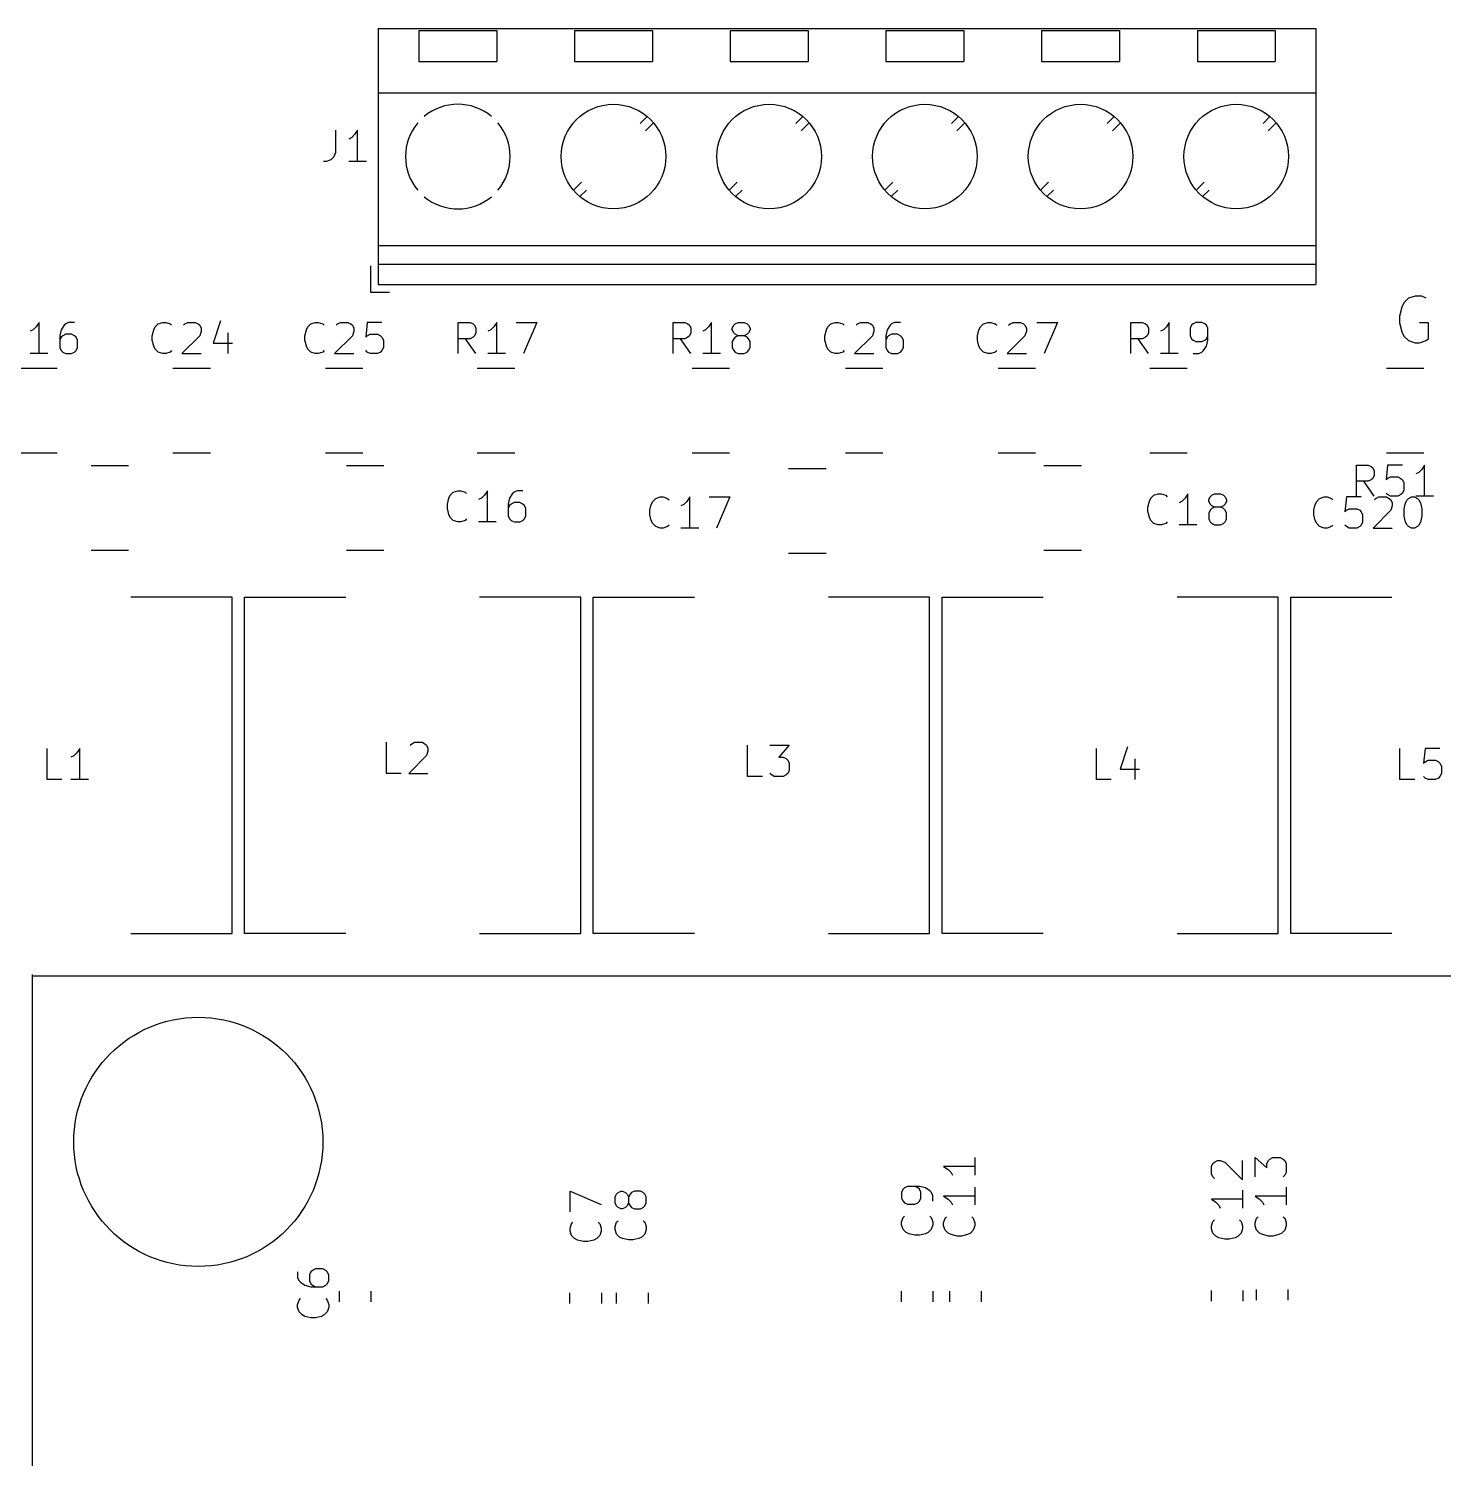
# Model space of a CAD drawing. Extents: x 51 to 209, y -132 to -32.
# Drawn here: x 136.18 to 181.62, y -78.38 to -32.47 of the extents above; entities that cross this region are included whole.
import ezdxf

# ---------------------------------------------------------------- set-up
doc = ezdxf.new("R2010")
doc.units = 0
doc.layers.add('BLACK', color=7, linetype='CONTINUOUS')

msp = doc.modelspace()

# ---------------------------------------------------------------- linework, layer by layer
at = {"layer": 'BLACK', "linetype": 'CONTINUOUS'}
for p, q in [((147.406, -32.474), (147.406, -40.694)), ((147.406, -32.474), (177.526, -32.474)), ((148.716, -32.534), (148.716, -33.534)), ((148.716, -32.534), (151.216, -32.534)), ((151.216, -32.534), (151.216, -33.534)), ((153.716, -32.534), (153.716, -33.534)), ((153.716, -32.534), (156.216, -32.534)), ((156.216, -32.534), (156.216, -33.534)), ((158.716, -32.534), (158.716, -33.534)), ((158.716, -32.534), (161.216, -32.534)), ((161.216, -32.534), (161.216, -33.534)), ((163.716, -32.534), (163.716, -33.534)), ((163.716, -32.534), (166.216, -32.534)), ((166.216, -32.534), (166.216, -33.534)), ((168.716, -32.534), (168.716, -33.534)), ((168.716, -32.534), (171.216, -32.534)), ((171.216, -32.534), (171.216, -33.534)), ((173.716, -32.534), (173.716, -33.534)), ((173.716, -32.534), (176.216, -32.534)), ((176.216, -32.534), (176.216, -33.534)), ((177.526, -32.474), (177.526, -40.694)), ((148.716, -33.534), (151.216, -33.534)), ((153.716, -33.534), (156.216, -33.534)), ((158.716, -33.534), (161.216, -33.534)), ((163.716, -33.534), (166.216, -33.534)), ((168.716, -33.534), (171.216, -33.534)), ((173.716, -33.534), (176.216, -33.534)), ((147.406, -34.534), (177.526, -34.534)), ((156.036, -35.309), (155.825, -35.52)), ((161.036, -35.309), (160.825, -35.52)), ((166.036, -35.309), (165.825, -35.52)), ((171.036, -35.309), (170.825, -35.52)), ((176.036, -35.309), (175.825, -35.52)), ((146.033, -35.7364), (146.033, -36.4507)), ((146.747, -35.7364), (146.652, -35.8792)), ((146.747, -36.7364), (146.747, -35.7364)), ((156.241, -35.515), (155.995, -35.761)), ((161.241, -35.515), (160.995, -35.761)), ((166.241, -35.515), (165.995, -35.761)), ((171.241, -35.515), (170.995, -35.761)), ((176.241, -35.515), (175.995, -35.761)), ((146.556, -35.9745), (146.461, -36.0221)), ((146.652, -35.8792), (146.556, -35.9745)), ((145.89, -36.6888), (145.747, -36.7364)), ((145.985, -36.5935), (145.89, -36.6888)), ((146.033, -36.4507), (145.985, -36.5935)), ((145.747, -36.7364), (145.652, -36.7364)), ((147.033, -36.7364), (146.461, -36.7364)), ((153.938, -37.407), (153.692, -37.653)), ((158.938, -37.407), (158.692, -37.653)), ((163.938, -37.407), (163.692, -37.653)), ((168.938, -37.407), (168.692, -37.653)), ((173.938, -37.407), (173.692, -37.653)), ((154.096, -37.659), (153.897, -37.858)), ((159.096, -37.659), (158.897, -37.858)), ((164.096, -37.659), (163.897, -37.858)), ((169.096, -37.659), (168.897, -37.858)), ((174.096, -37.659), (173.897, -37.858)), ((147.406, -39.434), (177.526, -39.434)), ((147.166, -40.094), (147.166, -40.934)), ((147.406, -40.034), (177.526, -40.034)), ((147.406, -40.694), (177.526, -40.694)), ((147.166, -40.934), (147.766, -40.934)), ((180.352, -41.2769), (180.28, -41.4197)), ((180.495, -41.134), (180.352, -41.2769)), ((180.709, -41.0626), (180.495, -41.134)), ((180.923, -41.0626), (180.709, -41.0626)), ((181.066, -41.134), (180.923, -41.0626)), ((180.28, -41.4197), (180.209, -41.7054)), ((180.209, -41.7054), (180.209, -41.9197)), ((136.324, -42.1445), (136.229, -42.1921)), ((136.42, -42.0492), (136.324, -42.1445)), ((136.515, -41.9064), (136.42, -42.0492)), ((136.515, -42.9064), (136.515, -41.9064)), ((137.229, -42.1445), (137.181, -42.335)), ((137.324, -42.0016), (137.229, -42.1445)), ((137.372, -41.954), (137.324, -42.0016)), ((137.467, -41.9064), (137.372, -41.954)), ((137.658, -41.9064), (137.467, -41.9064)), ((140.154, -42.335), (140.202, -42.1445)), ((140.202, -42.1445), (140.249, -42.0492)), ((140.249, -42.0492), (140.345, -41.954)), ((140.345, -41.954), (140.487, -41.9064)), ((140.487, -41.9064), (140.583, -41.9064)), ((140.583, -41.9064), (140.726, -41.954)), ((140.726, -41.954), (140.773, -42.0016)), ((141.154, -42.0016), (141.202, -41.954)), ((141.202, -41.954), (141.297, -41.9064)), ((141.297, -41.9064), (141.535, -41.9064)), ((141.535, -41.9064), (141.63, -41.954)), ((141.63, -41.954), (141.678, -42.0016)), ((141.678, -42.0016), (141.726, -42.0969)), ((141.726, -42.1921), (141.678, -42.335)), ((141.726, -42.0969), (141.726, -42.1921)), ((142.345, -41.8588), (142.106, -42.573)), ((145.054, -42.335), (145.102, -42.1445)), ((145.102, -42.1445), (145.149, -42.0492)), ((145.149, -42.0492), (145.245, -41.954)), ((145.245, -41.954), (145.387, -41.9064)), ((145.387, -41.9064), (145.483, -41.9064)), ((145.483, -41.9064), (145.626, -41.954)), ((145.626, -41.954), (145.673, -42.0016)), ((146.054, -42.0016), (146.102, -41.954)), ((146.102, -41.954), (146.197, -41.9064)), ((146.197, -41.9064), (146.435, -41.9064)), ((146.435, -41.9064), (146.53, -41.954)), ((146.53, -41.954), (146.578, -42.0016)), ((146.578, -42.0016), (146.626, -42.0969)), ((146.626, -42.1921), (146.578, -42.335)), ((146.626, -42.0969), (146.626, -42.1921)), ((147.054, -41.9064), (147.006, -42.3826)), ((147.53, -41.9064), (147.054, -41.9064)), ((149.977, -42.9064), (149.977, -41.9064)), ((149.977, -41.9064), (150.358, -41.9064)), ((150.358, -41.9064), (150.453, -41.954)), ((150.453, -41.954), (150.501, -42.0016)), ((150.501, -42.0016), (150.548, -42.0969)), ((150.548, -42.0969), (150.548, -42.2397)), ((151.024, -42.1445), (150.929, -42.1921)), ((151.12, -42.0492), (151.024, -42.1445)), ((151.215, -41.9064), (151.12, -42.0492)), ((151.215, -42.9064), (151.215, -41.9064)), ((151.834, -41.9064), (152.501, -41.9064)), ((152.501, -41.9064), (152.072, -42.9064)), ((156.877, -42.9064), (156.877, -41.9064)), ((156.877, -41.9064), (157.258, -41.9064)), ((157.258, -41.9064), (157.353, -41.954)), ((157.353, -41.954), (157.401, -42.0016)), ((157.401, -42.0016), (157.448, -42.0969)), ((157.448, -42.0969), (157.448, -42.2397)), ((157.924, -42.1445), (157.829, -42.1921)), ((158.02, -42.0492), (157.924, -42.1445)), ((158.115, -41.9064), (158.02, -42.0492)), ((158.115, -42.9064), (158.115, -41.9064)), ((158.781, -42.0969), (158.829, -42.0016)), ((158.781, -42.1445), (158.781, -42.0969)), ((158.829, -42.2397), (158.781, -42.1445)), ((158.829, -42.0016), (158.877, -41.954)), ((158.877, -41.954), (158.972, -41.9064)), ((158.972, -41.9064), (159.162, -41.9064)), ((159.162, -41.9064), (159.258, -41.954)), ((159.258, -41.954), (159.305, -42.0016)), ((159.305, -42.0016), (159.353, -42.0969)), ((159.353, -42.1445), (159.305, -42.2397)), ((159.353, -42.0969), (159.353, -42.1445)), ((161.754, -42.335), (161.802, -42.1445)), ((161.802, -42.1445), (161.849, -42.0492)), ((161.849, -42.0492), (161.945, -41.954)), ((161.945, -41.954), (162.087, -41.9064)), ((162.087, -41.9064), (162.183, -41.9064)), ((162.183, -41.9064), (162.326, -41.954)), ((162.326, -41.954), (162.373, -42.0016)), ((162.754, -42.0016), (162.802, -41.954)), ((162.802, -41.954), (162.897, -41.9064)), ((162.897, -41.9064), (163.135, -41.9064)), ((163.135, -41.9064), (163.23, -41.954)), ((163.23, -41.954), (163.278, -42.0016)), ((163.278, -42.0016), (163.326, -42.0969)), ((163.326, -42.1921), (163.278, -42.335)), ((163.326, -42.0969), (163.326, -42.1921)), ((163.754, -42.1445), (163.706, -42.335)), ((163.849, -42.0016), (163.754, -42.1445)), ((163.897, -41.954), (163.849, -42.0016)), ((163.992, -41.9064), (163.897, -41.954)), ((164.183, -41.9064), (163.992, -41.9064)), ((166.654, -42.335), (166.702, -42.1445)), ((166.702, -42.1445), (166.749, -42.0492)), ((166.749, -42.0492), (166.845, -41.954)), ((166.845, -41.954), (166.987, -41.9064)), ((166.987, -41.9064), (167.083, -41.9064)), ((167.083, -41.9064), (167.226, -41.954)), ((167.226, -41.954), (167.273, -42.0016)), ((167.654, -42.0016), (167.702, -41.954)), ((167.702, -41.954), (167.797, -41.9064)), ((167.797, -41.9064), (168.035, -41.9064)), ((168.035, -41.9064), (168.13, -41.954)), ((168.13, -41.954), (168.178, -42.0016)), ((168.178, -42.0016), (168.226, -42.0969)), ((168.226, -42.1921), (168.178, -42.335)), ((168.226, -42.0969), (168.226, -42.1921)), ((168.559, -41.9064), (169.226, -41.9064)), ((169.226, -41.9064), (168.797, -42.9064)), ((171.577, -42.9064), (171.577, -41.9064)), ((171.577, -41.9064), (171.958, -41.9064)), ((171.958, -41.9064), (172.053, -41.954)), ((172.053, -41.954), (172.101, -42.0016)), ((172.101, -42.0016), (172.148, -42.0969)), ((172.148, -42.0969), (172.148, -42.2397)), ((172.624, -42.1445), (172.529, -42.1921)), ((172.72, -42.0492), (172.624, -42.1445)), ((172.815, -41.9064), (172.72, -42.0492)), ((172.815, -42.9064), (172.815, -41.9064)), ((173.529, -42.0016), (173.481, -42.0969)), ((173.481, -42.0969), (173.481, -42.335)), ((173.577, -41.954), (173.529, -42.0016)), ((173.672, -41.9064), (173.577, -41.954)), ((173.862, -41.9064), (173.672, -41.9064)), ((173.958, -41.954), (173.862, -41.9064)), ((174.005, -42.0016), (173.958, -41.954)), ((174.053, -42.0969), (174.005, -42.0016)), ((174.053, -42.4778), (174.053, -42.0969)), ((180.209, -41.9197), (180.28, -42.2054)), ((180.28, -42.2054), (180.352, -42.3483)), ((181.137, -41.9197), (180.852, -41.9197)), ((181.137, -42.4197), (181.137, -41.9197)), ((137.181, -42.335), (137.181, -42.7159)), ((137.229, -42.3826), (137.181, -42.4778)), ((137.277, -42.335), (137.229, -42.3826)), ((137.372, -42.2873), (137.277, -42.335)), ((137.562, -42.2873), (137.372, -42.2873)), ((137.658, -42.335), (137.562, -42.2873)), ((137.705, -42.3826), (137.658, -42.335)), ((137.753, -42.4778), (137.705, -42.3826)), ((137.753, -42.7159), (137.753, -42.4778)), ((140.154, -42.4778), (140.154, -42.335)), ((140.202, -42.6683), (140.154, -42.4778)), ((140.249, -42.7635), (140.202, -42.6683)), ((141.678, -42.335), (141.106, -42.9064)), ((142.106, -42.573), (142.726, -42.573)), ((142.583, -42.2397), (142.583, -42.9064)), ((145.054, -42.4778), (145.054, -42.335)), ((145.102, -42.6683), (145.054, -42.4778)), ((145.149, -42.7635), (145.102, -42.6683)), ((146.578, -42.335), (146.006, -42.9064)), ((147.006, -42.3826), (147.054, -42.335)), ((147.054, -42.335), (147.149, -42.2873)), ((147.149, -42.2873), (147.387, -42.2873)), ((147.387, -42.2873), (147.483, -42.335)), ((147.483, -42.335), (147.53, -42.3826)), ((147.53, -42.3826), (147.578, -42.4778)), ((147.578, -42.4778), (147.578, -42.7159)), ((150.358, -42.4302), (149.977, -42.4302)), ((150.548, -42.9064), (150.215, -42.4302)), ((150.453, -42.3826), (150.358, -42.4302)), ((150.501, -42.335), (150.453, -42.3826)), ((150.548, -42.2397), (150.501, -42.335)), ((157.258, -42.4302), (156.877, -42.4302)), ((157.448, -42.9064), (157.115, -42.4302)), ((157.353, -42.3826), (157.258, -42.4302)), ((157.401, -42.335), (157.353, -42.3826)), ((157.448, -42.2397), (157.401, -42.335)), ((158.829, -42.4302), (158.781, -42.5254)), ((158.781, -42.5254), (158.781, -42.7159)), ((158.877, -42.2873), (158.829, -42.2397)), ((158.877, -42.3826), (158.829, -42.4302)), ((158.972, -42.335), (158.877, -42.2873)), ((158.972, -42.335), (158.877, -42.3826)), ((159.162, -42.335), (158.972, -42.335)), ((159.258, -42.2873), (159.162, -42.335)), ((159.258, -42.3826), (159.162, -42.335)), ((159.305, -42.2397), (159.258, -42.2873)), ((159.305, -42.4302), (159.258, -42.3826)), ((159.353, -42.5254), (159.305, -42.4302)), ((159.353, -42.7159), (159.353, -42.5254)), ((161.754, -42.4778), (161.754, -42.335)), ((161.802, -42.6683), (161.754, -42.4778)), ((161.849, -42.7635), (161.802, -42.6683)), ((163.278, -42.335), (162.706, -42.9064)), ((163.706, -42.335), (163.706, -42.7159)), ((163.754, -42.3826), (163.706, -42.4778)), ((163.802, -42.335), (163.754, -42.3826)), ((163.897, -42.2873), (163.802, -42.335)), ((164.087, -42.2873), (163.897, -42.2873)), ((164.183, -42.335), (164.087, -42.2873)), ((164.23, -42.3826), (164.183, -42.335)), ((164.278, -42.4778), (164.23, -42.3826)), ((164.278, -42.7159), (164.278, -42.4778)), ((166.654, -42.4778), (166.654, -42.335)), ((166.702, -42.6683), (166.654, -42.4778)), ((166.749, -42.7635), (166.702, -42.6683)), ((168.178, -42.335), (167.606, -42.9064)), ((171.958, -42.4302), (171.577, -42.4302)), ((172.148, -42.9064), (171.815, -42.4302)), ((172.053, -42.3826), (171.958, -42.4302)), ((172.101, -42.335), (172.053, -42.3826)), ((172.148, -42.2397), (172.101, -42.335)), ((173.481, -42.335), (173.529, -42.4302)), ((173.529, -42.4302), (173.577, -42.4778)), ((173.577, -42.4778), (173.672, -42.5254)), ((173.672, -42.5254), (173.862, -42.5254)), ((173.862, -42.5254), (173.958, -42.4778)), ((173.91, -42.8111), (174.005, -42.6683)), ((173.958, -42.4778), (174.005, -42.4302)), ((174.005, -42.4302), (174.053, -42.335)), ((174.005, -42.6683), (174.053, -42.4778)), ((180.352, -42.3483), (180.495, -42.4911)), ((180.495, -42.4911), (180.709, -42.5626)), ((180.709, -42.5626), (180.852, -42.5626)), ((180.852, -42.5626), (181.066, -42.4911)), ((181.066, -42.4911), (181.137, -42.4197)), ((136.801, -42.9064), (136.229, -42.9064)), ((137.181, -42.7159), (137.229, -42.8111)), ((137.229, -42.8111), (137.277, -42.8588)), ((137.277, -42.8588), (137.372, -42.9064)), ((137.372, -42.9064), (137.562, -42.9064)), ((137.562, -42.9064), (137.658, -42.8588)), ((137.658, -42.8588), (137.705, -42.8111)), ((137.705, -42.8111), (137.753, -42.7159)), ((140.345, -42.8588), (140.249, -42.7635)), ((140.487, -42.9064), (140.345, -42.8588)), ((140.583, -42.9064), (140.487, -42.9064)), ((140.726, -42.8588), (140.583, -42.9064)), ((140.773, -42.8111), (140.726, -42.8588)), ((141.106, -42.9064), (141.726, -42.9064)), ((145.245, -42.8588), (145.149, -42.7635)), ((145.387, -42.9064), (145.245, -42.8588)), ((145.483, -42.9064), (145.387, -42.9064)), ((145.626, -42.8588), (145.483, -42.9064)), ((145.673, -42.8111), (145.626, -42.8588)), ((146.006, -42.9064), (146.626, -42.9064)), ((147.054, -42.8588), (147.006, -42.8111)), ((147.149, -42.9064), (147.054, -42.8588)), ((147.387, -42.9064), (147.149, -42.9064)), ((147.483, -42.8588), (147.387, -42.9064)), ((147.53, -42.8111), (147.483, -42.8588)), ((147.578, -42.7159), (147.53, -42.8111)), ((151.501, -42.9064), (150.929, -42.9064)), ((158.401, -42.9064), (157.829, -42.9064)), ((158.781, -42.7159), (158.829, -42.8111)), ((158.829, -42.8111), (158.877, -42.8588)), ((158.877, -42.8588), (158.972, -42.9064)), ((158.972, -42.9064), (159.162, -42.9064)), ((159.162, -42.9064), (159.258, -42.8588)), ((159.258, -42.8588), (159.305, -42.8111)), ((159.305, -42.8111), (159.353, -42.7159)), ((161.945, -42.8588), (161.849, -42.7635)), ((162.087, -42.9064), (161.945, -42.8588)), ((162.183, -42.9064), (162.087, -42.9064)), ((162.326, -42.8588), (162.183, -42.9064)), ((162.373, -42.8111), (162.326, -42.8588)), ((162.706, -42.9064), (163.326, -42.9064)), ((163.706, -42.7159), (163.754, -42.8111)), ((163.754, -42.8111), (163.802, -42.8588)), ((163.802, -42.8588), (163.897, -42.9064)), ((163.897, -42.9064), (164.087, -42.9064)), ((164.087, -42.9064), (164.183, -42.8588)), ((164.183, -42.8588), (164.23, -42.8111)), ((164.23, -42.8111), (164.278, -42.7159)), ((166.845, -42.8588), (166.749, -42.7635)), ((166.987, -42.9064), (166.845, -42.8588)), ((167.083, -42.9064), (166.987, -42.9064)), ((167.226, -42.8588), (167.083, -42.9064)), ((167.273, -42.8111), (167.226, -42.8588)), ((167.606, -42.9064), (168.226, -42.9064)), ((173.101, -42.9064), (172.529, -42.9064)), ((173.577, -42.9064), (173.767, -42.9064)), ((173.767, -42.9064), (173.862, -42.8588)), ((173.862, -42.8588), (173.91, -42.8111)), ((135.889, -43.374), (137.093, -43.374)), ((140.814, -43.374), (142.018, -43.374)), ((145.714, -43.374), (146.918, -43.374)), ((150.589, -43.374), (151.793, -43.374)), ((157.489, -43.374), (158.693, -43.374)), ((162.414, -43.374), (163.618, -43.374)), ((167.314, -43.374), (168.518, -43.374)), ((172.189, -43.374), (173.393, -43.374)), ((179.789, -43.374), (180.993, -43.374)), ((135.889, -46.094), (137.093, -46.094)), ((140.814, -46.094), (142.018, -46.094)), ((145.714, -46.094), (146.918, -46.094)), ((150.589, -46.094), (151.793, -46.094)), ((157.489, -46.094), (158.693, -46.094)), ((162.414, -46.094), (163.618, -46.094)), ((167.314, -46.094), (168.518, -46.094)), ((172.189, -46.094), (173.393, -46.094)), ((179.789, -46.094), (180.993, -46.094)), ((138.189, -46.499), (139.393, -46.499)), ((146.389, -46.499), (147.593, -46.499)), ((160.589, -46.599), (161.793, -46.599)), ((168.789, -46.499), (169.993, -46.499)), ((178.826, -47.4864), (178.826, -46.4864)), ((178.826, -46.4864), (179.206, -46.4864)), ((179.206, -46.4864), (179.302, -46.534)), ((179.302, -46.534), (179.349, -46.5816)), ((179.349, -46.5816), (179.397, -46.6769)), ((179.397, -46.8197), (179.349, -46.915)), ((179.397, -46.6769), (179.397, -46.8197)), ((179.826, -46.4864), (179.778, -46.9626)), ((180.302, -46.4864), (179.826, -46.4864)), ((180.826, -46.7245), (180.73, -46.7721)), ((180.921, -46.6292), (180.826, -46.7245)), ((181.016, -46.4864), (180.921, -46.6292)), ((181.016, -47.4864), (181.016, -46.4864)), ((179.206, -47.0102), (178.826, -47.0102)), ((179.397, -47.4864), (179.064, -47.0102)), ((179.302, -46.9626), (179.206, -47.0102)), ((179.349, -46.915), (179.302, -46.9626)), ((179.778, -46.9626), (179.826, -46.915)), ((179.826, -46.915), (179.921, -46.8673)), ((179.921, -46.8673), (180.159, -46.8673)), ((180.159, -46.8673), (180.254, -46.915)), ((180.254, -46.915), (180.302, -46.9626)), ((180.302, -46.9626), (180.349, -47.0578)), ((180.349, -47.0578), (180.349, -47.2959)), ((149.629, -47.74), (149.677, -47.5495)), ((149.629, -47.8828), (149.629, -47.74)), ((149.677, -47.5495), (149.724, -47.4542)), ((149.724, -47.4542), (149.82, -47.359)), ((149.82, -47.359), (149.962, -47.3114)), ((149.962, -47.3114), (150.058, -47.3114)), ((150.058, -47.3114), (150.201, -47.359)), ((150.201, -47.359), (150.248, -47.4066)), ((150.724, -47.5495), (150.629, -47.5971)), ((150.82, -47.4542), (150.724, -47.5495)), ((150.915, -47.3114), (150.82, -47.4542)), ((150.915, -48.3114), (150.915, -47.3114)), ((151.629, -47.5495), (151.581, -47.74)), ((151.581, -47.74), (151.581, -48.1209)), ((151.724, -47.4066), (151.629, -47.5495)), ((151.677, -47.74), (151.629, -47.7876)), ((151.772, -47.6923), (151.677, -47.74)), ((151.772, -47.359), (151.724, -47.4066)), ((151.867, -47.3114), (151.772, -47.359)), ((151.962, -47.6923), (151.772, -47.6923)), ((152.058, -47.3114), (151.867, -47.3114)), ((152.058, -47.74), (151.962, -47.6923)), ((152.105, -47.7876), (152.058, -47.74)), ((156.177, -47.7495), (156.224, -47.6542)), ((156.224, -47.6542), (156.32, -47.559)), ((156.32, -47.559), (156.462, -47.5114)), ((156.462, -47.5114), (156.558, -47.5114)), ((156.558, -47.5114), (156.701, -47.559)), ((156.701, -47.559), (156.748, -47.6066)), ((157.32, -47.6542), (157.224, -47.7495)), ((157.415, -47.5114), (157.32, -47.6542)), ((157.415, -48.5114), (157.415, -47.5114)), ((158.034, -47.5114), (158.701, -47.5114)), ((158.701, -47.5114), (158.272, -48.5114)), ((172.129, -47.84), (172.177, -47.6495)), ((172.177, -47.6495), (172.224, -47.5542)), ((172.224, -47.5542), (172.32, -47.459)), ((172.32, -47.459), (172.462, -47.4114)), ((172.462, -47.4114), (172.558, -47.4114)), ((172.558, -47.4114), (172.701, -47.459)), ((172.701, -47.459), (172.748, -47.5066)), ((173.224, -47.6495), (173.129, -47.6971)), ((173.32, -47.5542), (173.224, -47.6495)), ((173.415, -47.4114), (173.32, -47.5542)), ((173.415, -48.4114), (173.415, -47.4114)), ((174.081, -47.6019), (174.129, -47.5066)), ((174.081, -47.6495), (174.081, -47.6019)), ((174.129, -47.7447), (174.081, -47.6495)), ((174.129, -47.5066), (174.177, -47.459)), ((174.177, -47.7923), (174.129, -47.7447)), ((174.177, -47.459), (174.272, -47.4114)), ((174.272, -47.4114), (174.462, -47.4114)), ((174.462, -47.4114), (174.558, -47.459)), ((174.558, -47.459), (174.605, -47.5066)), ((174.605, -47.7447), (174.558, -47.7923)), ((174.605, -47.5066), (174.653, -47.6019)), ((174.653, -47.6495), (174.605, -47.7447)), ((174.653, -47.6019), (174.653, -47.6495)), ((177.501, -47.7495), (177.548, -47.6542)), ((177.548, -47.6542), (177.643, -47.559)), ((177.643, -47.559), (177.786, -47.5114)), ((177.786, -47.5114), (177.881, -47.5114)), ((177.881, -47.5114), (178.024, -47.559)), ((178.024, -47.559), (178.072, -47.6066)), ((178.501, -47.5114), (178.453, -47.9876)), ((178.977, -47.5114), (178.501, -47.5114)), ((179.405, -47.6066), (179.453, -47.559)), ((179.453, -47.559), (179.548, -47.5114)), ((179.548, -47.5114), (179.786, -47.5114)), ((179.826, -47.4388), (179.778, -47.3911)), ((179.786, -47.5114), (179.881, -47.559)), ((179.921, -47.4864), (179.826, -47.4388)), ((179.881, -47.559), (179.929, -47.6066)), ((180.159, -47.4864), (179.921, -47.4864)), ((179.929, -47.6066), (179.977, -47.7019)), ((179.977, -47.7019), (179.977, -47.7971)), ((180.254, -47.4388), (180.159, -47.4864)), ((180.302, -47.3911), (180.254, -47.4388)), ((180.349, -47.2959), (180.302, -47.3911)), ((180.358, -47.8923), (180.405, -47.7019)), ((180.405, -47.7019), (180.453, -47.6066)), ((180.453, -47.6066), (180.501, -47.559)), ((180.501, -47.559), (180.596, -47.5114)), ((180.596, -47.5114), (180.691, -47.5114)), ((180.691, -47.5114), (180.786, -47.559)), ((181.302, -47.4864), (180.73, -47.4864)), ((180.786, -47.559), (180.834, -47.6066)), ((180.834, -47.6066), (180.881, -47.7019)), ((180.881, -47.7019), (180.929, -47.8923)), ((149.677, -48.0733), (149.629, -47.8828)), ((149.724, -48.1685), (149.677, -48.0733)), ((149.82, -48.2638), (149.724, -48.1685)), ((151.629, -47.7876), (151.581, -47.8828)), ((151.581, -48.1209), (151.629, -48.2161)), ((152.153, -47.8828), (152.105, -47.7876)), ((152.105, -48.2161), (152.153, -48.1209)), ((152.153, -48.1209), (152.153, -47.8828)), ((156.129, -47.94), (156.177, -47.7495)), ((156.129, -48.0828), (156.129, -47.94)), ((156.177, -48.2733), (156.129, -48.0828)), ((157.224, -47.7495), (157.129, -47.7971)), ((172.129, -47.9828), (172.129, -47.84)), ((172.177, -48.1733), (172.129, -47.9828)), ((172.224, -48.2685), (172.177, -48.1733)), ((174.129, -47.9352), (174.081, -48.0304)), ((174.081, -48.0304), (174.081, -48.2209)), ((174.177, -47.8876), (174.129, -47.9352)), ((174.272, -47.84), (174.177, -47.7923)), ((174.272, -47.84), (174.177, -47.8876)), ((174.462, -47.84), (174.272, -47.84)), ((174.558, -47.7923), (174.462, -47.84)), ((174.558, -47.8876), (174.462, -47.84)), ((174.605, -47.9352), (174.558, -47.8876)), ((174.653, -48.0304), (174.605, -47.9352)), ((174.653, -48.2209), (174.653, -48.0304)), ((177.453, -47.94), (177.501, -47.7495)), ((177.453, -48.0828), (177.453, -47.94)), ((177.501, -48.2733), (177.453, -48.0828)), ((178.453, -47.9876), (178.501, -47.94)), ((178.501, -47.94), (178.596, -47.8923)), ((178.596, -47.8923), (178.834, -47.8923)), ((178.834, -47.8923), (178.929, -47.94)), ((178.929, -47.94), (178.977, -47.9876)), ((178.977, -47.9876), (179.024, -48.0828)), ((179.024, -48.0828), (179.024, -48.3209)), ((179.929, -47.94), (179.358, -48.5114)), ((179.977, -47.7971), (179.929, -47.94)), ((180.358, -48.1304), (180.358, -47.8923)), ((180.405, -48.3209), (180.358, -48.1304)), ((180.929, -48.1304), (180.881, -48.3209)), ((180.929, -47.8923), (180.929, -48.1304)), ((149.962, -48.3114), (149.82, -48.2638)), ((150.058, -48.3114), (149.962, -48.3114)), ((150.201, -48.2638), (150.058, -48.3114)), ((150.248, -48.2161), (150.201, -48.2638)), ((151.201, -48.3114), (150.629, -48.3114)), ((151.629, -48.2161), (151.677, -48.2638)), ((151.677, -48.2638), (151.772, -48.3114)), ((151.772, -48.3114), (151.962, -48.3114)), ((151.962, -48.3114), (152.058, -48.2638)), ((152.058, -48.2638), (152.105, -48.2161)), ((156.224, -48.3685), (156.177, -48.2733)), ((156.32, -48.4638), (156.224, -48.3685)), ((156.462, -48.5114), (156.32, -48.4638)), ((156.558, -48.5114), (156.462, -48.5114)), ((156.701, -48.4638), (156.558, -48.5114)), ((156.748, -48.4161), (156.701, -48.4638)), ((157.701, -48.5114), (157.129, -48.5114)), ((172.32, -48.3638), (172.224, -48.2685)), ((172.462, -48.4114), (172.32, -48.3638)), ((172.558, -48.4114), (172.462, -48.4114)), ((172.701, -48.3638), (172.558, -48.4114)), ((172.748, -48.3161), (172.701, -48.3638)), ((173.701, -48.4114), (173.129, -48.4114)), ((174.081, -48.2209), (174.129, -48.3161)), ((174.129, -48.3161), (174.177, -48.3638)), ((174.177, -48.3638), (174.272, -48.4114)), ((174.272, -48.4114), (174.462, -48.4114)), ((174.462, -48.4114), (174.558, -48.3638)), ((174.558, -48.3638), (174.605, -48.3161)), ((174.605, -48.3161), (174.653, -48.2209)), ((177.548, -48.3685), (177.501, -48.2733)), ((177.643, -48.4638), (177.548, -48.3685)), ((177.786, -48.5114), (177.643, -48.4638)), ((177.881, -48.5114), (177.786, -48.5114)), ((178.024, -48.4638), (177.881, -48.5114)), ((178.072, -48.4161), (178.024, -48.4638)), ((178.501, -48.4638), (178.453, -48.4161)), ((178.596, -48.5114), (178.501, -48.4638)), ((178.834, -48.5114), (178.596, -48.5114)), ((178.929, -48.4638), (178.834, -48.5114)), ((178.977, -48.4161), (178.929, -48.4638)), ((179.024, -48.3209), (178.977, -48.4161)), ((179.358, -48.5114), (179.977, -48.5114)), ((180.453, -48.4161), (180.405, -48.3209)), ((180.501, -48.4638), (180.453, -48.4161)), ((180.596, -48.5114), (180.501, -48.4638)), ((180.691, -48.5114), (180.596, -48.5114)), ((180.786, -48.4638), (180.691, -48.5114)), ((180.834, -48.4161), (180.786, -48.4638)), ((180.881, -48.3209), (180.834, -48.4161)), ((138.189, -49.219), (139.393, -49.219)), ((146.389, -49.219), (147.593, -49.219)), ((160.589, -49.319), (161.793, -49.319)), ((168.789, -49.219), (169.993, -49.219)), ((142.716, -50.734), (139.466, -50.734)), ((142.716, -61.534), (142.716, -50.734)), ((143.116, -61.534), (143.116, -50.734)), ((143.116, -50.734), (146.366, -50.734)), ((153.916, -50.734), (150.666, -50.734)), ((153.916, -61.534), (153.916, -50.734)), ((154.316, -50.734), (157.566, -50.734)), ((154.316, -61.534), (154.316, -50.734)), ((165.116, -50.734), (161.866, -50.734)), ((165.116, -61.534), (165.116, -50.734)), ((165.516, -61.534), (165.516, -50.734)), ((165.516, -50.734), (168.766, -50.734)), ((176.316, -50.734), (173.066, -50.734)), ((176.316, -61.534), (176.316, -50.734)), ((176.716, -61.534), (176.716, -50.734)), ((176.716, -50.734), (179.966, -50.734)), ((147.673, -56.3864), (147.673, -55.3864)), ((148.435, -55.4816), (148.483, -55.434)), ((148.483, -55.434), (148.578, -55.3864)), ((148.578, -55.3864), (148.816, -55.3864)), ((148.816, -55.3864), (148.911, -55.434)), ((148.911, -55.434), (148.959, -55.4816)), ((148.959, -55.4816), (149.006, -55.5769)), ((159.273, -56.4864), (159.273, -55.4864)), ((159.987, -55.4864), (160.606, -55.4864)), ((160.606, -55.4864), (160.273, -55.8673)), ((171.473, -55.5388), (171.235, -56.253)), ((136.773, -56.5864), (136.773, -55.5864)), ((137.63, -55.8245), (137.535, -55.8721)), ((137.726, -55.7292), (137.63, -55.8245)), ((137.821, -55.5864), (137.726, -55.7292)), ((137.821, -56.5864), (137.821, -55.5864)), ((148.959, -55.815), (148.387, -56.3864)), ((149.006, -55.6721), (148.959, -55.815)), ((149.006, -55.5769), (149.006, -55.6721)), ((160.273, -55.8673), (160.416, -55.8673)), ((160.416, -55.8673), (160.511, -55.915)), ((160.511, -55.915), (160.559, -55.9626)), ((160.559, -55.9626), (160.606, -56.0578)), ((170.473, -56.5864), (170.473, -55.5864)), ((171.711, -55.9197), (171.711, -56.5864)), ((180.221, -56.5864), (180.221, -55.5864)), ((181.03, -55.5864), (180.983, -56.0626)), ((181.506, -55.5864), (181.03, -55.5864)), ((181.03, -56.015), (181.126, -55.9673)), ((181.126, -55.9673), (181.364, -55.9673)), ((181.364, -55.9673), (181.459, -56.015)), ((148.149, -56.3864), (147.673, -56.3864)), ((148.387, -56.3864), (149.006, -56.3864)), ((160.035, -56.4388), (159.987, -56.3911)), ((160.13, -56.4864), (160.035, -56.4388)), ((160.511, -56.4388), (160.416, -56.4864)), ((160.559, -56.3911), (160.511, -56.4388)), ((160.606, -56.2959), (160.559, -56.3911)), ((160.606, -56.0578), (160.606, -56.2959)), ((171.235, -56.253), (171.854, -56.253)), ((180.983, -56.0626), (181.03, -56.015)), ((181.459, -56.015), (181.506, -56.0626)), ((181.506, -56.0626), (181.554, -56.1578)), ((181.554, -56.3959), (181.506, -56.4911)), ((181.554, -56.1578), (181.554, -56.3959)), ((137.249, -56.5864), (136.773, -56.5864)), ((138.106, -56.5864), (137.535, -56.5864)), ((159.749, -56.4864), (159.273, -56.4864)), ((160.416, -56.4864), (160.13, -56.4864)), ((170.949, -56.5864), (170.473, -56.5864)), ((180.697, -56.5864), (180.221, -56.5864)), ((181.03, -56.5388), (180.983, -56.4911)), ((181.126, -56.5864), (181.03, -56.5388)), ((181.364, -56.5864), (181.126, -56.5864)), ((181.459, -56.5388), (181.364, -56.5864)), ((181.506, -56.4911), (181.459, -56.5388)), ((139.466, -61.534), (142.716, -61.534)), ((146.366, -61.534), (143.116, -61.534)), ((150.666, -61.534), (153.916, -61.534)), ((157.566, -61.534), (154.316, -61.534)), ((161.866, -61.534), (165.116, -61.534)), ((168.766, -61.534), (165.516, -61.534)), ((173.066, -61.534), (176.316, -61.534)), ((179.966, -61.534), (176.716, -61.534)), ((136.295, -62.845), (136.295, -99.755)), ((136.295, -62.885), (194.205, -62.885)), ((166.568, -68.7221), (166.568, -69.2935)), ((174.264, -68.8697), (174.359, -68.8221)), ((174.359, -68.8221), (174.454, -68.8221)), ((174.454, -68.8221), (174.597, -68.8697)), ((175.168, -69.4411), (175.168, -68.8221)), ((175.568, -69.3411), (175.568, -68.7221)), ((175.568, -68.7221), (175.949, -69.0554)), ((175.949, -68.9126), (175.997, -68.8173)), ((175.997, -68.8173), (176.045, -68.7697)), ((176.045, -68.7697), (176.14, -68.7221)), ((176.14, -68.7221), (176.378, -68.7221)), ((176.378, -68.7221), (176.473, -68.7697)), ((176.473, -68.7697), (176.521, -68.8173)), ((176.521, -68.8173), (176.568, -68.9126)), ((166.568, -69.0078), (165.568, -69.0078)), ((165.568, -69.0078), (165.711, -69.103)), ((165.711, -69.103), (165.806, -69.1983)), ((165.806, -69.1983), (165.854, -69.2935)), ((174.168, -69.0126), (174.216, -68.9173)), ((174.168, -69.2507), (174.168, -69.0126)), ((174.216, -69.3459), (174.168, -69.2507)), ((174.216, -68.9173), (174.264, -68.8697)), ((174.597, -68.8697), (175.168, -69.4411)), ((175.949, -69.0554), (175.949, -68.9126)), ((176.521, -69.2935), (176.473, -69.3411)), ((176.568, -69.1983), (176.521, -69.2935)), ((176.568, -68.9126), (176.568, -69.1983)), ((164.266, -69.7435), (164.218, -69.8388)), ((164.314, -69.6959), (164.266, -69.7435)), ((164.409, -69.6483), (164.314, -69.6959)), ((164.79, -69.6483), (164.409, -69.6483)), ((164.742, -69.6959), (164.647, -69.6483)), ((164.79, -69.7435), (164.742, -69.6959)), ((164.98, -69.6959), (164.79, -69.6483)), ((164.837, -69.8388), (164.79, -69.7435)), ((165.123, -69.7911), (164.98, -69.6959)), ((166.568, -69.6745), (166.568, -70.2459)), ((174.264, -69.3935), (174.216, -69.3459)), ((175.168, -69.7745), (175.168, -70.3459)), ((176.568, -69.6745), (176.568, -70.2459)), ((153.568, -70.4673), (153.568, -69.8007)), ((153.568, -69.8007), (154.568, -70.2292)), ((155.018, -69.9888), (155.066, -69.8935)), ((155.018, -70.1792), (155.018, -69.9888)), ((155.066, -70.2745), (155.018, -70.1792)), ((155.066, -69.8935), (155.114, -69.8459)), ((155.114, -69.8459), (155.209, -69.7983)), ((155.209, -69.7983), (155.256, -69.7983)), ((155.256, -69.7983), (155.352, -69.8459)), ((155.352, -69.8459), (155.399, -69.8935)), ((155.399, -69.8935), (155.447, -69.9888)), ((155.447, -70.1792), (155.399, -70.2745)), ((155.495, -69.8935), (155.447, -69.9888)), ((155.447, -69.9888), (155.447, -70.1792)), ((155.447, -70.1792), (155.495, -70.2745)), ((155.542, -69.8459), (155.495, -69.8935)), ((155.637, -69.7983), (155.542, -69.8459)), ((155.828, -69.7983), (155.637, -69.7983)), ((155.923, -69.8459), (155.828, -69.7983)), ((155.971, -69.8935), (155.923, -69.8459)), ((156.018, -69.9888), (155.971, -69.8935)), ((155.971, -70.2745), (156.018, -70.1792)), ((156.018, -70.1792), (156.018, -69.9888)), ((164.218, -69.8388), (164.218, -70.0292)), ((164.218, -70.0292), (164.266, -70.1245)), ((164.266, -70.1245), (164.314, -70.1721)), ((164.314, -70.1721), (164.409, -70.2197)), ((164.409, -70.2197), (164.647, -70.2197)), ((164.647, -70.2197), (164.742, -70.1721)), ((164.742, -70.1721), (164.79, -70.1245)), ((164.79, -70.1245), (164.837, -70.0292)), ((164.837, -70.0292), (164.837, -69.8388)), ((165.171, -69.8388), (165.123, -69.7911)), ((165.218, -69.934), (165.171, -69.8388)), ((165.218, -70.1245), (165.218, -69.934)), ((166.568, -69.9602), (165.568, -69.9602)), ((165.568, -69.9602), (165.711, -70.0554)), ((165.711, -70.0554), (165.806, -70.1507)), ((165.806, -70.1507), (165.854, -70.2459)), ((175.168, -70.0602), (174.168, -70.0602)), ((174.168, -70.0602), (174.311, -70.1554)), ((174.311, -70.1554), (174.406, -70.2507)), ((176.568, -69.9602), (175.568, -69.9602)), ((175.568, -69.9602), (175.711, -70.0554)), ((175.711, -70.0554), (175.806, -70.1507)), ((175.806, -70.1507), (175.854, -70.2459)), ((155.114, -70.3221), (155.066, -70.2745)), ((155.209, -70.3697), (155.114, -70.3221)), ((155.256, -70.3697), (155.209, -70.3697)), ((155.352, -70.3221), (155.256, -70.3697)), ((155.399, -70.2745), (155.352, -70.3221)), ((155.495, -70.2745), (155.542, -70.3221)), ((155.542, -70.3221), (155.637, -70.3697)), ((155.637, -70.3697), (155.828, -70.3697)), ((155.828, -70.3697), (155.923, -70.3221)), ((155.923, -70.3221), (155.971, -70.2745)), ((164.218, -70.7911), (164.266, -70.6483)), ((164.266, -70.6483), (164.314, -70.6007)), ((165.123, -70.6007), (165.171, -70.6483)), ((165.171, -70.6483), (165.218, -70.7911)), ((165.568, -70.8173), (165.616, -70.6745)), ((165.616, -70.6745), (165.664, -70.6269)), ((166.473, -70.6269), (166.521, -70.6745)), ((166.521, -70.6745), (166.568, -70.8173)), ((174.406, -70.2507), (174.454, -70.3459)), ((175.568, -70.8173), (175.616, -70.6745)), ((175.616, -70.6745), (175.664, -70.6269)), ((176.473, -70.6269), (176.521, -70.6745)), ((176.521, -70.6745), (176.568, -70.8173)), ((153.568, -70.9911), (153.616, -70.8483)), ((153.568, -71.0864), (153.568, -70.9911)), ((153.616, -71.2292), (153.568, -71.0864)), ((153.616, -70.8483), (153.664, -70.8007)), ((154.473, -70.8007), (154.521, -70.8483)), ((154.521, -70.8483), (154.568, -70.9911)), ((154.568, -71.0864), (154.521, -71.2292)), ((154.568, -70.9911), (154.568, -71.0864)), ((155.018, -70.9411), (155.066, -70.7983)), ((155.018, -71.0364), (155.018, -70.9411)), ((155.066, -71.1792), (155.018, -71.0364)), ((155.066, -70.7983), (155.114, -70.7507)), ((155.923, -70.7507), (155.971, -70.7983)), ((155.971, -70.7983), (156.018, -70.9411)), ((156.018, -71.0364), (155.971, -71.1792)), ((156.018, -70.9411), (156.018, -71.0364)), ((164.218, -70.8864), (164.218, -70.7911)), ((164.266, -71.0292), (164.218, -70.8864)), ((164.361, -71.1245), (164.266, -71.0292)), ((164.456, -71.1721), (164.361, -71.1245)), ((165.076, -71.1245), (164.98, -71.1721)), ((165.171, -71.0292), (165.076, -71.1245)), ((165.218, -70.8864), (165.171, -71.0292)), ((165.218, -70.7911), (165.218, -70.8864)), ((165.568, -70.9126), (165.568, -70.8173)), ((165.616, -71.0554), (165.568, -70.9126)), ((165.711, -71.1507), (165.616, -71.0554)), ((165.806, -71.1983), (165.711, -71.1507)), ((166.426, -71.1507), (166.33, -71.1983)), ((166.521, -71.0554), (166.426, -71.1507)), ((166.568, -70.9126), (166.521, -71.0554)), ((166.568, -70.8173), (166.568, -70.9126)), ((174.168, -70.9173), (174.216, -70.7745)), ((174.168, -71.0126), (174.168, -70.9173)), ((174.216, -71.1554), (174.168, -71.0126)), ((174.216, -70.7745), (174.264, -70.7269)), ((174.311, -71.2507), (174.216, -71.1554)), ((175.121, -71.1554), (175.026, -71.2507)), ((175.073, -70.7269), (175.121, -70.7745)), ((175.121, -70.7745), (175.168, -70.9173)), ((175.168, -71.0126), (175.121, -71.1554)), ((175.168, -70.9173), (175.168, -71.0126)), ((175.568, -70.9126), (175.568, -70.8173)), ((175.616, -71.0554), (175.568, -70.9126)), ((175.711, -71.1507), (175.616, -71.0554)), ((175.806, -71.1983), (175.711, -71.1507)), ((176.426, -71.1507), (176.33, -71.1983)), ((176.521, -71.0554), (176.426, -71.1507)), ((176.568, -70.9126), (176.521, -71.0554)), ((176.568, -70.8173), (176.568, -70.9126)), ((153.711, -71.3245), (153.616, -71.2292)), ((153.806, -71.3721), (153.711, -71.3245)), ((153.997, -71.4197), (153.806, -71.3721)), ((154.14, -71.4197), (153.997, -71.4197)), ((154.33, -71.3721), (154.14, -71.4197)), ((154.426, -71.3245), (154.33, -71.3721)), ((154.521, -71.2292), (154.426, -71.3245)), ((155.161, -71.2745), (155.066, -71.1792)), ((155.256, -71.3221), (155.161, -71.2745)), ((155.447, -71.3697), (155.256, -71.3221)), ((155.59, -71.3697), (155.447, -71.3697)), ((155.78, -71.3221), (155.59, -71.3697)), ((155.876, -71.2745), (155.78, -71.3221)), ((155.971, -71.1792), (155.876, -71.2745)), ((164.647, -71.2197), (164.456, -71.1721)), ((164.79, -71.2197), (164.647, -71.2197)), ((164.98, -71.1721), (164.79, -71.2197)), ((165.997, -71.2459), (165.806, -71.1983)), ((166.14, -71.2459), (165.997, -71.2459)), ((166.33, -71.1983), (166.14, -71.2459)), ((174.406, -71.2983), (174.311, -71.2507)), ((174.597, -71.3459), (174.406, -71.2983)), ((174.74, -71.3459), (174.597, -71.3459)), ((174.93, -71.2983), (174.74, -71.3459)), ((175.026, -71.2507), (174.93, -71.2983)), ((175.997, -71.2459), (175.806, -71.1983)), ((176.14, -71.2459), (175.997, -71.2459)), ((176.33, -71.1983), (176.14, -71.2459)), ((144.818, -72.3935), (144.818, -72.584)), ((145.247, -72.3935), (145.199, -72.4888)), ((145.199, -72.4888), (145.199, -72.6792)), ((145.295, -72.3459), (145.247, -72.3935)), ((145.39, -72.2983), (145.295, -72.3459)), ((145.628, -72.2983), (145.39, -72.2983)), ((145.723, -72.3459), (145.628, -72.2983)), ((145.771, -72.3935), (145.723, -72.3459)), ((145.818, -72.4888), (145.771, -72.3935)), ((145.818, -72.6792), (145.818, -72.4888)), ((144.818, -72.584), (144.866, -72.6792)), ((144.866, -72.6792), (144.914, -72.7269)), ((144.914, -72.7269), (145.056, -72.8221)), ((145.056, -72.8221), (145.247, -72.8697)), ((145.199, -72.6792), (145.247, -72.7745)), ((145.247, -72.7745), (145.295, -72.8221)), ((145.247, -72.8697), (145.628, -72.8697)), ((145.295, -72.8221), (145.39, -72.8697)), ((145.628, -72.8697), (145.723, -72.8221)), ((145.723, -72.8221), (145.771, -72.7745)), ((145.771, -72.7745), (145.818, -72.6792)), ((174.156, -72.9877), (174.156, -73.3303)), ((175.176, -72.9877), (175.176, -73.3303)), ((175.606, -72.9627), (175.606, -73.3053)), ((176.626, -72.9627), (176.626, -73.3053)), ((144.818, -73.4411), (144.866, -73.2983)), ((144.818, -73.5364), (144.818, -73.4411)), ((144.866, -73.2983), (144.914, -73.2507)), ((145.723, -73.2507), (145.771, -73.2983)), ((145.771, -73.2983), (145.818, -73.4411)), ((145.818, -73.4411), (145.818, -73.5364)), ((146.156, -73.0127), (146.156, -73.3553)), ((147.176, -73.0127), (147.176, -73.3553)), ((153.556, -73.0627), (153.556, -73.4053)), ((154.576, -73.0627), (154.576, -73.4053)), ((155.056, -73.0627), (155.056, -73.4053)), ((156.076, -73.0627), (156.076, -73.4053)), ((164.206, -73.0127), (164.206, -73.3553)), ((165.226, -73.0127), (165.226, -73.3553)), ((165.756, -73.0127), (165.756, -73.3553)), ((166.776, -73.0127), (166.776, -73.3553)), ((144.866, -73.6792), (144.818, -73.5364)), ((144.961, -73.7745), (144.866, -73.6792)), ((145.056, -73.8221), (144.961, -73.7745)), ((145.247, -73.8697), (145.056, -73.8221)), ((145.39, -73.8697), (145.247, -73.8697)), ((145.58, -73.8221), (145.39, -73.8697)), ((145.676, -73.7745), (145.58, -73.8221)), ((145.771, -73.6792), (145.676, -73.7745)), ((145.818, -73.5364), (145.771, -73.6792))]:
    msp.add_line(p, q, dxfattribs=at)
at = {"layer": 'BLACK'}
for centre, radius in [((154.966, -36.584), 1.68), ((159.966, -36.584), 1.68), ((164.966, -36.584), 1.68), ((169.966, -36.584), 1.68), ((174.966, -36.584), 1.68), ((141.63, -68.22), 4)]:
    msp.add_circle(centre, radius, dxfattribs=at)
for radius, start, end in [(1.6801, 49.9979, 129.998), (1.6807, 139.972, 219.972), (1.6801, -40.0021, 39.9979), (1.6807, -130.028, -89.0282), (1.68, -90, -50)]:
    msp.add_arc((149.966, -36.584), radius, start, end, dxfattribs=at)

doc.saveas('drawing.dxf')
